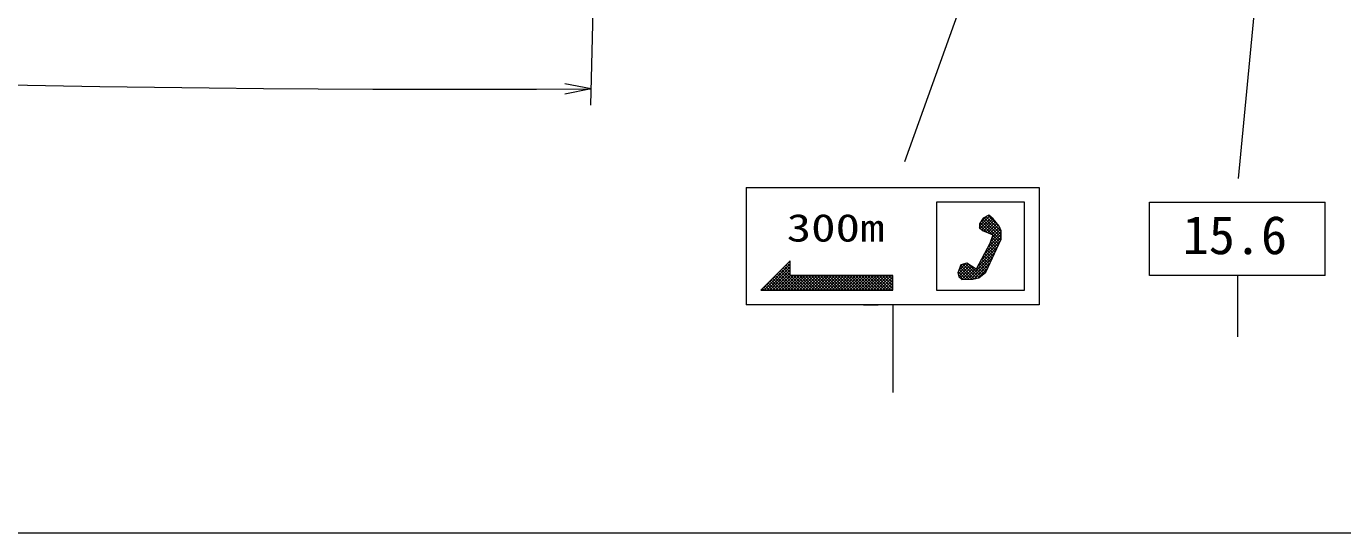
# Model space of a CAD drawing. Units: millimetres, scale not verified. Extents: x 40000 to 680000, y 20000 to 380000.
# Drawn here: x 286238 to 349152, y 205000 to 229205 of the extents above; entities that cross this region are included whole.
import ezdxf
from ezdxf.enums import TextEntityAlignment as Align

# ---------------------------------------------------------------- set-up
doc = ezdxf.new("R2010")
doc.units = ezdxf.units.MM
doc.header["$LTSCALE"] = 1000
for name, color, linetype, lineweight in [('M-BGD', 7, 'Continuous', 13), ('M-STR-HTXT', 7, 'Continuous', 13), ('M-STR-STRC', 7, 'Continuous', 13), ('M-TTL-BAND', 7, 'Continuous', 13)]:
    doc.layers.add(name, color=color, linetype=linetype, lineweight=lineweight)
doc.styles.add('ＭＳ ゴシック', font='')
doc.styles.get('ＭＳ ゴシック').set_extended_font_data('MS Gothic')

msp = doc.modelspace()

# ---------------------------------------------------------------- linework, layer by layer
at = {"layer": 'M-BGD'}
for points, knots in [([(236210, 227520), (236892, 227828), (237614, 228149), (238393, 228496), (240718, 229532), (242233, 229509), (244683, 230197), (249405, 231524), (252092, 232128), (256760, 233634), (257367, 233830), (257764, 233821), (258308, 234156), (261743, 236271), (263249, 238061), (266550, 240380), (268856, 241999), (270306, 242665), (272729, 244103), (275526, 245764), (277441, 246182), (279945, 248258), (280752, 248927), (281082, 249435), (281760, 250235), (282589, 251212), (282958, 251842), (283821, 252790), (284712, 253767), (285255, 254274), (286211, 255188), (287443, 256366), (288221, 256931), (289464, 258098), (290087, 258682), (290454, 258994), (291018, 259635), (291383, 260048), (291508, 260197), (291913, 260727)], [0, 0, 0, 0, 1, 1, 1, 2, 2, 2, 3, 3, 3, 4, 4, 4, 5, 5, 5, 6, 6, 6, 7, 7, 7, 8, 8, 8, 9, 9, 9, 10, 10, 10, 11, 11, 11, 12, 12, 12, 13, 13, 13, 13]), ([(233599, 227650), (234059, 227875), (234554, 228104), (235109, 228348), (238146, 229685), (239941, 230220), (243115, 231188), (247300, 232465), (249814, 232560), (254003, 233827), (255748, 234355), (256759, 234605), (258395, 235409), (259805, 236102), (260507, 236678), (261703, 237696), (263158, 238935), (263706, 239931), (265215, 241103), (266000, 241712), (266594, 241815), (267442, 242332), (268665, 243079), (269262, 243635), (270482, 244386), (273321, 246135), (275427, 246343), (277949, 248524), (279352, 249737), (279889, 250671), (281094, 252081), (282350, 253551), (282932, 254482), (284257, 255890), (285951, 257691), (286701, 258243), (288999, 260083)], [0, 0, 0, 0, 1, 1, 1, 2, 2, 2, 3, 3, 3, 4, 4, 4, 5, 5, 5, 6, 6, 6, 7, 7, 7, 8, 8, 8, 9, 9, 9, 10, 10, 10, 11, 11, 11, 12, 12, 12, 12])]:
    msp.add_open_spline(points, degree=3, knots=knots, dxfattribs=at)
at = {"layer": 'M-STR-HTXT'}
for p, q in [((313932, 254733), (313210, 225438)), ((313229, 226213), (311978, 226456)), ((313229, 226213), (311980, 225956))]:
    msp.add_line(p, q, dxfattribs=at)
msp.add_arc((307241, 1407663), 1181465, 262.19688, 270.29042, dxfattribs=at)
at = {"layer": 'M-STR-STRC'}
for p, q in [((344969, 269305), (328202, 222731)), ((348665, 269141), (344160, 221932)), ((320645, 221497), (334645, 221497)), ((320645, 221497), (320645, 215897)), ((334645, 221497), (334645, 215897)), ((339919, 220800), (348319, 220800)), ((339919, 217300), (339919, 220800)), ((348319, 217300), (348319, 220800)), ((331845, 219526), (331788, 219582)), ((331793, 219645), (332287, 220139)), ((332149, 219362), (331798, 219714)), ((331828, 219539), (332363, 220074)), ((332407, 219246), (331836, 219817)), ((331855, 219849), (332113, 220106)), ((332805, 218990), (331889, 219906)), ((331908, 219477), (332439, 220008)), ((332824, 219112), (331942, 219994)), ((331995, 219423), (332503, 219931)), ((332824, 219253), (332020, 220058)), ((332096, 219383), (332566, 219853)), ((332824, 219395), (332113, 220106)), ((332198, 219343), (332630, 219775)), ((332745, 219615), (332205, 220155)), ((332295, 219299), (332693, 219697)), ((332391, 219254), (332748, 219610)), ((332017, 218314), (332824, 219121)), ((332179, 218618), (332824, 219262)), ((332311, 218890), (332824, 219404)), ((332671, 218699), (332352, 219018)), ((332379, 219100), (332791, 219512)), ((332716, 218796), (332387, 219125)), ((332760, 218893), (332422, 219231)), ((331241, 217113), (332537, 218410)), ((331693, 217706), (332658, 218672)), ((331855, 218010), (332780, 218935)), ((332358, 218022), (332034, 218346)), ((332403, 218119), (332084, 218438)), ((332448, 218216), (332133, 218530)), ((332492, 218312), (332182, 218623)), ((332537, 218409), (332231, 218715)), ((332582, 218506), (332281, 218807)), ((332626, 218603), (332318, 218911)), ((321355, 216597), (322745, 217987)), ((321497, 216597), (322745, 217846)), ((321638, 216597), (322745, 217704)), ((322745, 217453), (322474, 217725)), ((322745, 217595), (322544, 217796)), ((322745, 217736), (322615, 217866)), ((322745, 217877), (322686, 217937)), ((330778, 217358), (331259, 217838)), ((330795, 217516), (331159, 217881)), ((330802, 217240), (331346, 217784)), ((331424, 217118), (330856, 217686)), ((330874, 217736), (330961, 217824)), ((330874, 217170), (331432, 217729)), ((331547, 217136), (330893, 217790)), ((331662, 217163), (330992, 217833)), ((331771, 217195), (331102, 217864)), ((331850, 217258), (331287, 217820)), ((331386, 217117), (332416, 218147)), ((331546, 217136), (332295, 217884)), ((332007, 217384), (331690, 217701)), ((332085, 217447), (331739, 217793)), ((332135, 217538), (331788, 217885)), ((332180, 217635), (331837, 217977)), ((332224, 217732), (331887, 218070)), ((332269, 217829), (331936, 218162)), ((332314, 217925), (331985, 218254)), ((321780, 216597), (322745, 217563)), ((322329, 216597), (321837, 217089)), ((322470, 216597), (321908, 217159)), ((321921, 216597), (322745, 217421)), ((322612, 216597), (321979, 217230)), ((322753, 216597), (322049, 217301)), ((322062, 216597), (322762, 217297)), ((322895, 216597), (322120, 217371)), ((323036, 216597), (322191, 217442)), ((322204, 216597), (322904, 217297)), ((323177, 216597), (322261, 217513)), ((323319, 216597), (322332, 217584)), ((322345, 216597), (323045, 217297)), ((322745, 217312), (322403, 217654)), ((322487, 216597), (323187, 217297)), ((322628, 216597), (323328, 217297)), ((323460, 216597), (322760, 217297)), ((322769, 216597), (323469, 217297)), ((323602, 216597), (322902, 217297)), ((322911, 216597), (323611, 217297)), ((323743, 216597), (323043, 217297)), ((323052, 216597), (323752, 217297)), ((323885, 216597), (323185, 217297)), ((323194, 216597), (323894, 217297)), ((324026, 216597), (323326, 217297)), ((323335, 216597), (324035, 217297)), ((324167, 216597), (323467, 217297)), ((323477, 216597), (324177, 217297)), ((324309, 216597), (323609, 217297)), ((323618, 216597), (324318, 217297)), ((324450, 216597), (323750, 217297)), ((323759, 216597), (324459, 217297)), ((324592, 216597), (323892, 217297)), ((323901, 216597), (324601, 217297)), ((324733, 216597), (324033, 217297)), ((324042, 216597), (324742, 217297)), ((324874, 216597), (324174, 217297)), ((324184, 216597), (324884, 217297)), ((325016, 216597), (324316, 217297)), ((324325, 216597), (325025, 217297)), ((325157, 216597), (324457, 217297)), ((324467, 216597), (325167, 217297)), ((325299, 216597), (324599, 217297)), ((324608, 216597), (325308, 217297)), ((325440, 216597), (324740, 217297)), ((324749, 216597), (325449, 217297)), ((325582, 216597), (324882, 217297)), ((324891, 216597), (325591, 217297)), ((325723, 216597), (325023, 217297)), ((325032, 216597), (325732, 217297)), ((325864, 216597), (325164, 217297)), ((325174, 216597), (325874, 217297)), ((326006, 216597), (325306, 217297)), ((325315, 216597), (326015, 217297)), ((326147, 216597), (325447, 217297)), ((325457, 216597), (326157, 217297)), ((326289, 216597), (325589, 217297)), ((325598, 216597), (326298, 217297)), ((326430, 216597), (325730, 217297)), ((325739, 216597), (326439, 217297)), ((326572, 216597), (325872, 217297)), ((325881, 216597), (326581, 217297)), ((326713, 216597), (326013, 217297)), ((326022, 216597), (326722, 217297)), ((326854, 216597), (326154, 217297)), ((326164, 216597), (326864, 217297)), ((326996, 216597), (326296, 217297)), ((326305, 216597), (327005, 217297)), ((327137, 216597), (326437, 217297)), ((326446, 216597), (327146, 217297)), ((327279, 216597), (326579, 217297)), ((326588, 216597), (327288, 217297)), ((327420, 216597), (326720, 217297)), ((326729, 216597), (327429, 217297)), ((327561, 216597), (326861, 217297)), ((326871, 216597), (327571, 217297)), ((327645, 216654), (327003, 217297)), ((327012, 216597), (327645, 217230)), ((327645, 216796), (327144, 217297)), ((327154, 216597), (327645, 217089)), ((327645, 216937), (327286, 217297)), ((327645, 217079), (327427, 217297)), ((327645, 217220), (327569, 217297)), ((331148, 217111), (330781, 217478)), ((331010, 217107), (330783, 217335)), ((331286, 217114), (330819, 217582)), ((330951, 217107), (331519, 217675)), ((331096, 217109), (331606, 217620)), ((331928, 217321), (331640, 217609)), ((331731, 217180), (332174, 217622)), ((348319, 217300), (339919, 217300)), ((344119, 217300), (344119, 214368)), ((321480, 216597), (321413, 216664)), ((321622, 216597), (321484, 216735)), ((321763, 216597), (321554, 216806)), ((321905, 216597), (321625, 216877)), ((322046, 216597), (321696, 216947)), ((322187, 216597), (321766, 217018)), ((327295, 216597), (327645, 216947)), ((327436, 216597), (327645, 216806)), ((327578, 216597), (327645, 216665)), ((334645, 215897), (320645, 215897)), ((326245, 215897), (326945, 215897)), ((327645, 215897), (327645, 211697))]:
    msp.add_line(p, q, dxfattribs=at)
for points in [[(333945, 220797), (329745, 220797), (329745, 216597), (333945, 216597)], [(332245, 220176), (331962, 220028), (331801, 219758), (331787, 219570), (331962, 219435), (332205, 219341), (332424, 219238), (332288, 218821), (331636, 217601), (331181, 217887), (330899, 217806), (330764, 217429), (330804, 217227), (330952, 217106), (331478, 217119), (331760, 217187), (332097, 217456), (332824, 219031), (332824, 219435), (332730, 219651), (332447, 220001)], [(327645, 217297), (322745, 217297), (322745, 217997), (321345, 216597), (327645, 216597)]]:
    msp.add_lwpolyline(points, close=True, dxfattribs=at)
at = {"layer": 'M-TTL-BAND'}
msp.add_line((40000, 205000), (579000, 205000), dxfattribs=at)

# ---------------------------------------------------------------- texts
at = {"layer": 'M-STR-STRC', "style": 'ＭＳ ゴシック', "width": 1.3}
msp.add_text('300m', height=1320, dxfattribs=at).set_placement((324915, 219575), align=Align.MIDDLE_CENTER)
at = {"layer": 'M-STR-STRC', "style": 'ＭＳ ゴシック'}
msp.add_text('15.6', height=1833, dxfattribs=at).set_placement((341506, 217764), align=Align.BOTTOM_LEFT)

doc.saveas('drawing.dxf')
